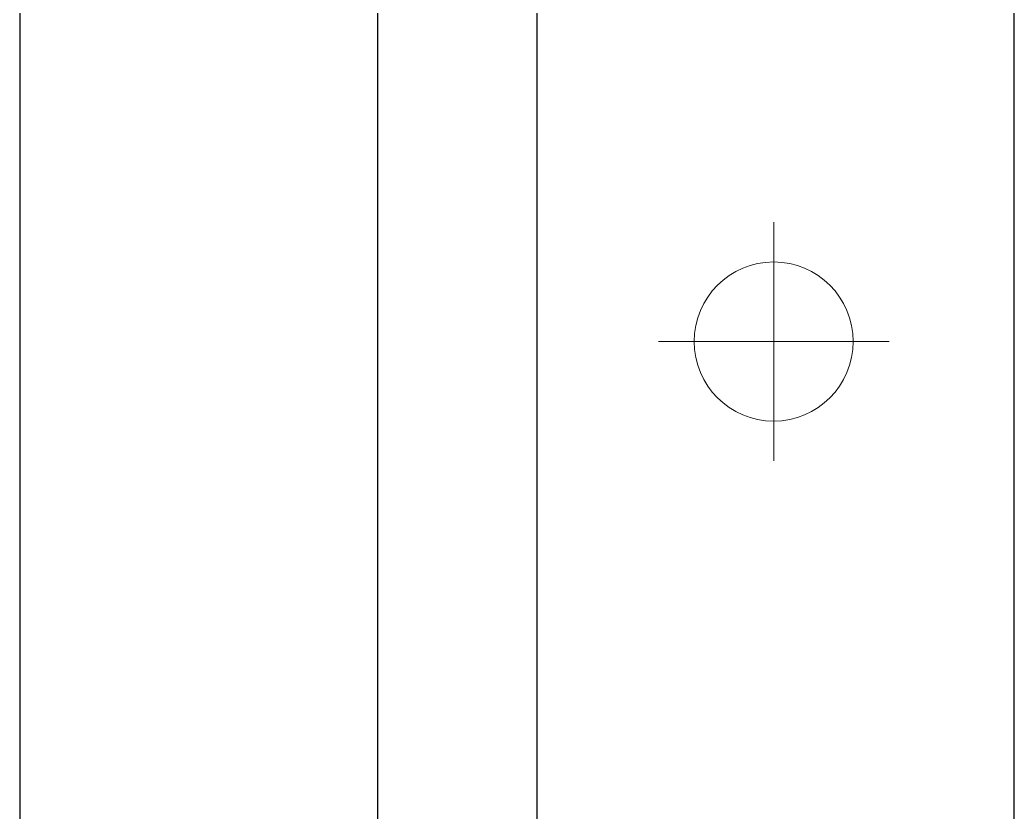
# Model space of a CAD drawing. Header units: millimetres. Extents: x -794334 to -714814, y -17806 to 22403.
# Drawn here: x -768556 to -767931, y 9086 to 9584 of the extents above; entities that cross this region are included whole.
import ezdxf
from ezdxf.xclip import XClip

# ---------------------------------------------------------------- set-up
doc = ezdxf.new("R2010")
doc.units = ezdxf.units.MM
doc.header["$XCLIPFRAME"] = 0
doc.layers.add('000 - WIPEOUT', color=250, linetype='Continuous')
doc.layers.add('A11_ALU.SOLID SHEET', color=2, linetype='Continuous')
doc.layers.add('A-DETL-GENF', color=2, linetype='Continuous', lineweight=9)
doc.layers.add('E-LITE-EQPM', color=2, linetype='Continuous', lineweight=9)

# ---------------------------------------------------------------- blocks, each defined once
blk = doc.blocks.new('*U1254')
at = {"color": 3}
blk.add_wipeout([(-737.5, 750), (737.5, 750), (737.5, 450), (-737.5, 450)], dxfattribs=at).dxf.layer = '000 - WIPEOUT'
at = {"layer": 'A11_ALU.SOLID SHEET', "color": 0, "linetype": 'ByBlock'}
blk.add_lwpolyline([(-737.5, 450), (737.5, 450), (737.5, 750), (-737.5, 750)], close=True, dxfattribs=at)
blk = doc.blocks.new('*U1353')
blk.add_wipeout([(737.5, 250), (737.5, 475), (-737.5, 475), (-737.5, 250)]).dxf.layer = '000 - WIPEOUT'
at = {"layer": 'A11_ALU.SOLID SHEET', "color": 0}
blk.add_lwpolyline([(737.5, 250), (737.5, 475), (-737.5, 475), (-737.5, 250)], close=True, dxfattribs=at)
blk = doc.blocks.new('*U1630')
at = {"layer": 'A11_ALU.SOLID SHEET', "color": 0, "linetype": 'ByBlock', "rotation": 90}
blk.add_blockref('*U1254', (-22800, 5477.5), dxfattribs=at)
blk.add_blockref('*U1353', (-23400, 5477.5), dxfattribs=at)
blk = doc.blocks.new('LGF_DL_SAA_LowPower_DL1a - LGF_DL_SAA_LowPower_DL1a-8854269-4150-01 CONCOURSE LEVEL - REFLECTED CEILING PLAN')
at = {"layer": 'A-DETL-GENF'}
for p, q in [((0, -75), (0, 75)), ((72.5, 0), (-72.5, 0))]:
    blk.add_line(p, q, dxfattribs=at)
blk.add_circle((0, 0), 50, dxfattribs=at)
blk = doc.blocks.new('C-1-PP19-AR-4150-01-B_20250901-115810_EXDOWNLIGHT')
at = {"layer": 'E-LITE-EQPM', "extrusion": (0, 0, -1), "rotation": 180}
blk.add_blockref('LGF_DL_SAA_LowPower_DL1a - LGF_DL_SAA_LowPower_DL1a-8854269-4150-01 CONCOURSE LEVEL - REFLECTED CEILING PLAN', (23400, 5802.53), dxfattribs=at)

msp = doc.modelspace()

# ---------------------------------------------------------------- block references
at = {"layer": 'A11_ALU.SOLID SHEET'}
ref = msp.add_blockref('*U1630', (-744681.24, 3579.02), dxfattribs=at)
XClip(ref).set_block_clipping_path([(-45802.4668593339, -9620.0029952967), (23702.8690583039, 10334.9999958097)])

# ---------------------------------------------------------------- next in the draw order: block references
ref = msp.add_blockref('C-1-PP19-AR-4150-01-B_20250901-115810_EXDOWNLIGHT', (-744682.37, 3579.02))
XClip(ref).set_block_clipping_path([(-45801.3280238605, -9620.0029952967), (23704.0078937773, 10334.9999958097)])

doc.saveas('drawing.dxf')
